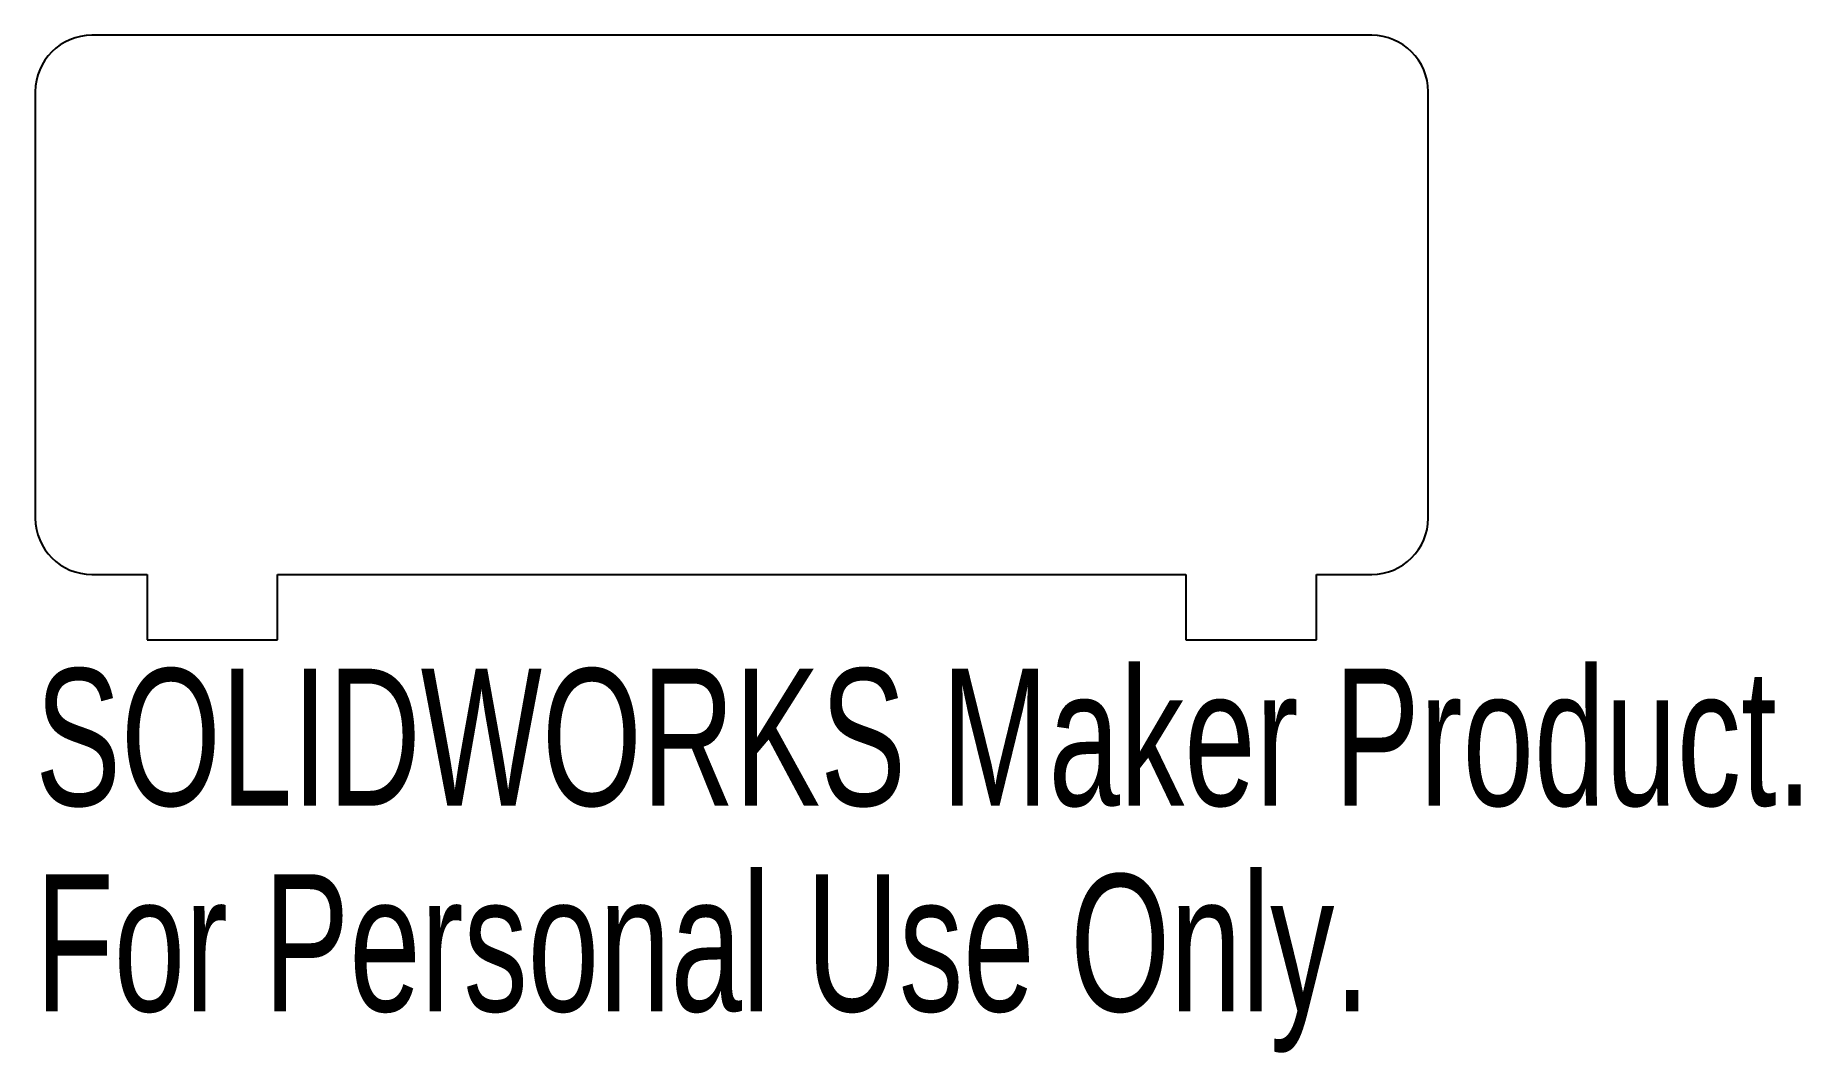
# Model space of a CAD drawing. Header units: millimetres. Extents: x 353.3 to 415.5, y -413.2 to -377.3.
import ezdxf

# ---------------------------------------------------------------- set-up
doc = ezdxf.new("R2010")
doc.units = ezdxf.units.MM
doc.styles.add('SLDTEXTSTYLE0', font='TXT', dxfattribs={"width": 0.7})

msp = doc.modelspace()

# ---------------------------------------------------------------- linework, layer by layer
at = {"color": 7, "linetype": 'Continuous', "lineweight": 25}
for p, q in [((400.386, -377.328), (355.296, -377.328)), ((353.306, -379.317), (353.306, -394.347)), ((402.375, -394.347), (402.375, -379.317)), ((355.296, -396.337), (357.241, -396.337)), ((357.241, -396.337), (357.241, -398.637)), ((361.841, -398.637), (361.841, -396.337)), ((361.841, -396.337), (393.841, -396.337)), ((393.841, -396.337), (393.841, -398.637)), ((398.441, -398.637), (398.441, -396.337)), ((398.441, -396.337), (400.386, -396.337)), ((357.241, -398.637), (361.841, -398.637)), ((393.841, -398.637), (398.441, -398.637))]:
    msp.add_line(p, q, dxfattribs=at)
for points in [[(355.296, -377.328), (354.199, -377.328), (353.306, -378.22), (353.306, -379.317)], [(402.375, -379.317), (402.375, -378.22), (401.483, -377.328), (400.386, -377.328)], [(353.306, -394.347), (353.306, -395.445), (354.199, -396.337), (355.296, -396.337)], [(400.386, -396.337), (401.483, -396.337), (402.375, -395.445), (402.375, -394.347)]]:
    msp.add_open_spline(points, degree=3, dxfattribs=at)

# ---------------------------------------------------------------- texts
at = {"color": 7, "linetype": 'Continuous', "char_height": 4.83362, "attachment_point": 1, "style": 'SLDTEXTSTYLE0'}
for s, insert in [('SOLIDWORKS Maker Product.', (353.306, -399.657)), ('For Personal Use Only.', (353.306, -406.907))]:
    msp.add_mtext(s, dxfattribs=dict(at, insert=insert))

doc.saveas('drawing.dxf')
